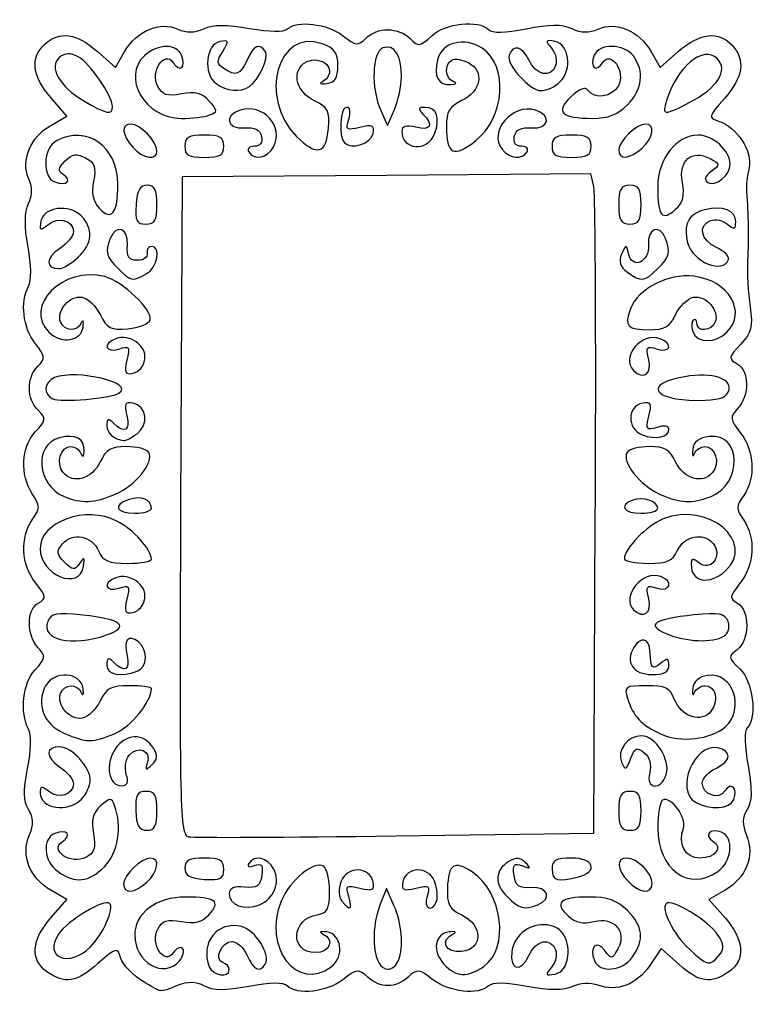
# Model space of a CAD drawing. Extents: x 3 to 159, y 5 to 166.
# Drawn here: x 4 to 50.8, y 103.8 to 165.7 of the extents above; entities that cross this region are included whole.
import ezdxf

# ---------------------------------------------------------------- set-up
doc = ezdxf.new("R2010")
doc.units = 0
doc.layers.get('0').update_dxf_attribs({"linetype": 'CONTINUOUS'})

msp = doc.modelspace()

# ---------------------------------------------------------------- linework, layer by layer
at = {"color": 7}
for points in [[(8.906669, 163.731801), (10.076789, 162.70442), (10.668255, 163.73499)], [(44.012276, 163.734992), (44.603739, 162.704422), (45.773861, 163.731802)], [(5.963066, 159.029801), (6.993637, 159.621267), (5.966257, 160.791388)], [(26.88962, 159.965251), (27.320907, 159.018679), (27.755654, 160.036847)], [(40.394575, 155.150325), (40.201046, 155.948413), (27.244273, 155.85588), (14.287501, 155.763347), (14.196518, 134.887666)], [(27.838527, 113.95918), (40.393056, 114.135569), (40.490582, 134.243903)], [(5.966267, 108.754751), (6.99365, 109.924874), (5.963079, 110.516337)], [(27.720409, 109.549464), (27.250416, 110.607798), (26.854375, 109.614692)], [(48.717435, 110.516337), (47.686865, 109.924874), (48.714247, 108.754751)], [(45.799375, 105.797652), (44.668212, 106.808344), (43.937761, 105.724426)]]:
    msp.add_lwpolyline(points, dxfattribs=at)
for points in [[(28.200908, 162.113347)], [(38.270341, 161.804921)], [(18.556217, 161.501388)], [(46.492528, 160.49651)], [(9.877777, 160.219624)], [(42.525757, 160.333423)], [(16.037767, 159.68749)], [(23.567504, 158.848785)], [(26.395075, 158.51126)], [(30.303901, 158.497375)], [(32.911608, 158.061919)], [(12.700001, 157.411264)], [(16.933334, 157.703625)], [(20.094655, 157.678068)], [(36.159723, 157.350847)], [(40.216667, 157.703625)], [(43.452084, 157.581912)], [(46.009843, 155.433929)], [(10.225154, 155.2748)], [(12.700001, 153.999458)], [(43.391667, 153.999458)], [(7.694592, 150.661812)], [(48.935005, 150.521135)], [(44.45, 149.942514)], [(12.017637, 149.602148)], [(8.01587, 146.238347)], [(48.834508, 145.910767)], [(11.927658, 144.18961)], [(43.879516, 144.1607)], [(10.28662, 142.039663)], [(48.968313, 142.256992)], [(11.436213, 139.470691)], [(45.155556, 139.773472)], [(10.038057, 135.625546)], [(47.782758, 135.47154)], [(12.347221, 134.752247)], [(44.45, 134.735324)], [(8.041056, 131.068903)], [(48.743751, 130.770802)], [(11.927658, 129.020163)], [(43.879516, 128.99127)], [(9.499085, 126.703008)], [(48.646546, 126.628977)], [(45.155556, 124.762096)], [(11.436425, 124.403869)], [(48.727087, 120.877941)], [(10.042068, 120.457785)], [(10.75435, 117.856664)], [(44.984649, 117.857008)], [(7.912302, 116.277435)], [(49.267152, 116.26746)], [(12.700001, 115.54668)], [(43.391667, 115.54668)], [(9.364647, 112.002853)], [(16.933334, 111.831461)], [(48.25206, 111.686126)], [(12.054862, 111.015246)], [(39.422917, 111.35931)], [(44.097223, 110.93537)], [(19.207335, 109.590962)], [(24.855586, 110.126661)], [(30.431179, 109.81404)], [(36.836424, 109.587202)], [(8.480754, 106.91771)], [(14.118186, 106.030207)], [(28.008091, 106.050532)], [(38.742853, 106.310613)], [(42.842498, 106.276566)], [(48.329091, 106.372697)], [(17.286111, 105.463115)], [(23.752591, 105.651504)], [(33.421301, 105.679055)], [(11.761317, 104.763948)]]:
    msp.add_lwpolyline(points, close=True, dxfattribs=at)
for points in [[(10.668255, 163.73499), (11.408384, 165.024591), (12.895636, 165.649582), (14.012905, 165.14052)], [(15.664257, 165.160501), (16.264515, 165.433997), (17.113827, 165.440929), (18.574674, 165.184258)], [(20.972627, 165.143278), (21.567088, 165.713476), (23.514622, 165.485447), (24.470241, 164.733756)], [(30.115745, 164.715269), (30.963698, 165.511878), (33.092922, 165.744583), (33.727504, 165.11)], [(36.103184, 165.161126), (37.603253, 165.462383), (38.34833, 165.464837), (38.994006, 165.170649)], [(40.667625, 165.140521), (41.784897, 165.649583), (43.272144, 165.024592), (44.012276, 163.734992)], [(5.584016, 164.175338), (6.530862, 165.032222), (7.585988, 164.891374), (8.906669, 163.731801)], [(14.012905, 165.14052), (14.575664, 164.884109), (15.070792, 164.8901), (15.664257, 165.160501)], [(18.574674, 165.184258), (19.81698, 164.965983), (20.770792, 164.949683), (20.972627, 165.143278)], [(23.176524, 164.207972), (20.336743, 165.206669), (19.106756, 160.767596), (21.547082, 158.327268)], [(24.470241, 164.733756), (25.315212, 164.069101), (25.449853, 164.053096), (25.954125, 164.557367)], [(25.954125, 164.557367), (26.672183, 165.275425), (28.017258, 165.266514), (28.744894, 164.538881)], [(28.744894, 164.538881), (29.273815, 164.00996), (29.379444, 164.023551), (30.115745, 164.715269)], [(33.727504, 165.11), (33.965303, 164.872202), (34.748446, 164.889056), (36.103184, 165.161126)], [(38.994006, 165.170649), (39.606752, 164.891462), (40.101456, 164.882556), (40.667625, 165.140521)], [(45.773861, 163.731802), (47.114709, 164.909081), (48.315557, 165.044726), (49.157811, 164.114043)], [(5.966257, 160.791388), (4.788977, 162.132235), (4.653333, 163.333082), (5.584016, 164.175338)], [(14.25806, 163.473966), (13.971657, 164.220321), (12.760955, 164.218141), (11.934029, 163.469783)], [(16.69051, 164.34525), (15.791085, 164.17459), (15.61464, 162.294261), (16.441328, 161.689772)], [(16.8669, 163.720141), (17.276647, 164.381054), (17.256451, 164.452633), (16.69051, 164.34525)], [(19.574661, 163.708138), (19.220739, 164.280796), (18.832622, 164.102234), (18.408635, 163.171681)], [(24.165277, 162.815239), (24.165277, 163.64212), (23.958894, 163.932827), (23.176524, 164.207972)], [(28.200908, 162.113347), (28.214428, 163.475467), (27.738107, 164.214086), (27.023105, 163.939714)], [(33.309414, 163.928079), (32.173521, 164.672345), (30.767655, 164.302832), (30.487437, 163.186358)], [(36.26776, 163.180816), (35.871433, 164.050663), (35.26564, 164.193603), (35.025732, 163.47388)], [(37.934839, 164.355881), (37.334314, 164.469963), (37.3039, 164.411406), (37.709726, 163.922418)], [(38.270341, 161.804921), (39.043718, 162.578298), (38.832356, 164.185381), (37.934839, 164.355881)], [(42.900581, 163.436264), (42.306706, 164.218602), (40.717515, 164.24278), (40.422494, 163.473966)], [(48.226226, 163.250813), (47.341801, 164.135237), (45.692714, 162.784836), (45.006239, 160.614042)], [(49.157811, 164.114043), (50.022813, 163.158228), (49.871389, 162.109271), (48.671067, 160.742176)], [(7.70703, 163.377012), (7.208105, 163.644029), (6.872314, 163.635162), (6.523607, 163.34576)], [(11.934029, 163.469783), (10.417578, 162.097414), (11.934558, 159.467514), (14.242611, 159.467514)], [(12.744043, 161.501885), (12.249127, 162.426646), (13.181717, 163.845361), (13.73245, 163.005508)], [(13.73245, 163.005508), (14.16203, 162.350405), (14.554859, 162.700519), (14.25806, 163.473966)], [(16.933334, 162.637152), (16.487524, 162.920737), (16.47706, 163.091339), (16.8669, 163.720141)], [(18.556217, 161.501388), (19.157186, 161.902667), (19.812688, 163.323), (19.574661, 163.708138)], [(27.023105, 163.939714), (26.331934, 163.674487), (26.254197, 161.359853), (26.88962, 159.965251)], [(32.911608, 158.061919), (34.765205, 159.519957), (34.989484, 162.827255), (33.309414, 163.928079)], [(35.025732, 163.47388), (34.832634, 162.894583), (36.328093, 161.231403), (37.042071, 161.231403)], [(37.709726, 163.922418), (37.96779, 163.611468), (38.086781, 163.116908), (37.974151, 162.823396)], [(40.422494, 163.473966), (40.125695, 162.700519), (40.518525, 162.350405), (40.94811, 163.005508)], [(40.94811, 163.005508), (41.482166, 163.819934), (42.433423, 162.430372), (41.954474, 161.535448)], [(6.523607, 163.34576), (5.801993, 162.746872), (6.50289, 161.486543), (8.05954, 160.583948)], [(9.877777, 160.219624), (9.877777, 160.895965), (8.442717, 162.983285), (7.70703, 163.377012)], [(18.408635, 163.171681), (17.970956, 162.21108), (17.736612, 162.126174), (16.933334, 162.637152)], [(22.685561, 160.588708), (21.578004, 161.117924), (21.224092, 162.311001), (21.986873, 162.944054)], [(21.986873, 162.944054), (22.576865, 163.433704), (23.636111, 163.121388), (23.636111, 162.45778)], [(30.487437, 163.186358), (30.226164, 162.145361), (30.531491, 161.574758), (31.329847, 161.612032)], [(31.485417, 161.817819), (30.96079, 162.02951), (30.90164, 162.865394), (31.389931, 163.167175)], [(31.389931, 163.167175), (31.57995, 163.284612), (32.065833, 163.203865), (32.469672, 162.987736)], [(32.469672, 162.987736), (33.475732, 162.449311), (33.234151, 161.180799), (32.014583, 160.598097)], [(37.974151, 162.823396), (37.656789, 161.996358), (36.717825, 162.193033), (36.26776, 163.180816)], [(42.525757, 160.333423), (43.47867, 161.286333), (43.62336, 162.484123), (42.900581, 163.436264)], [(46.492528, 160.49651), (48.22589, 161.392043), (48.944054, 162.532984), (48.226226, 163.250813)], [(23.636111, 162.45778), (23.636111, 162.203666), (23.437673, 161.90595), (23.195138, 161.796188)], [(23.459721, 161.683427), (23.986951, 161.748292), (24.165277, 162.034352), (24.165277, 162.815239)], [(16.441328, 161.689772), (17.13724, 161.180909), (17.96573, 161.107112), (18.556217, 161.501388)], [(23.195138, 161.796188), (22.952605, 161.686427), (23.071667, 161.635685), (23.459721, 161.683427)], [(27.755654, 160.036847), (27.994763, 160.596838), (28.195127, 161.531264), (28.200908, 162.113347)], [(31.329847, 161.612032), (31.697149, 161.629179), (31.756932, 161.70826), (31.485417, 161.817819)], [(37.042071, 161.231403), (37.402188, 161.231403), (37.95491, 161.489486), (38.270341, 161.804921)], [(14.258767, 161.026348), (13.347917, 160.855472), (13.037908, 160.952797), (12.744043, 161.501885)], [(16.007512, 160.574332), (15.552484, 161.077132), (15.122253, 161.188339), (14.258767, 161.026348)], [(40.023881, 161.257934), (39.87396, 161.500507), (39.483583, 161.349889), (38.940952, 160.840115)], [(41.954474, 161.535448), (41.571384, 160.819636), (40.398925, 160.6511), (40.023881, 161.257934)], [(8.05954, 160.583948), (9.536505, 159.727551), (9.877777, 159.659169), (9.877777, 160.219624)], [(16.037767, 159.68749), (16.562033, 159.88867), (16.559449, 159.964449), (16.007512, 160.574332)], [(20.094655, 157.678069), (20.783463, 158.965117), (19.424373, 160.451404), (17.97834, 159.992451)], [(23.567504, 158.848785), (23.660286, 159.93944), (23.53753, 160.181618), (22.685561, 160.588708)], [(32.014583, 160.598097), (31.247755, 160.231711), (31.044444, 159.892167), (31.044444, 158.977894)], [(36.702214, 159.992451), (35.236065, 160.457789), (33.667332, 158.61756), (34.586272, 157.510307)], [(38.940952, 160.840115), (37.919028, 159.880069), (38.321837, 159.480981), (40.320894, 159.472916)], [(45.006239, 160.614042), (44.700664, 159.647729), (44.829878, 159.637511), (46.492528, 160.49651)], [(48.671067, 160.742176), (47.65525, 159.585226), (47.636729, 159.511335), (48.309085, 159.297938)], [(17.97834, 159.992451), (16.914548, 159.654817), (17.117473, 158.793805), (18.242426, 158.871932)], [(24.718217, 160.17307), (24.300834, 160.17307), (24.196572, 158.319091), (24.591733, 157.923929)], [(24.855586, 159.419477), (24.997876, 159.867792), (24.942229, 160.17307), (24.718217, 160.17307)], [(29.562777, 159.749736), (30.256062, 159.05645), (30.046038, 158.67043), (29.104167, 158.906824)], [(29.701424, 160.173069), (29.26433, 160.173069), (29.233519, 160.078995), (29.562777, 159.749736)], [(30.303901, 158.497375), (30.674561, 159.494516), (30.430594, 160.173069), (29.701424, 160.173069)], [(36.438131, 158.871932), (37.563084, 158.793805), (37.766009, 159.654817), (36.702214, 159.992451)], [(40.320894, 159.472916), (41.276945, 159.469061), (41.907479, 159.715142), (42.525757, 160.333423)], [(14.242611, 159.467514), (14.914658, 159.467514), (15.722479, 159.566503), (16.037767, 159.68749)], [(25.56591, 158.904195), (24.715505, 158.690756), (24.641369, 158.744536), (24.855586, 159.419477)], [(48.309085, 159.297938), (49.472154, 158.928793), (50.473573, 157.387817), (50.234633, 156.33492)], [(4.557538, 155.685152), (4.048475, 156.802421), (4.673466, 158.289672), (5.963066, 159.029801)], [(10.225154, 155.2748), (10.235341, 157.677676), (8.261806, 159.079571), (6.326807, 158.043991)], [(11.057824, 159.114736), (10.410032, 159.114736), (10.461432, 158.423047), (11.167177, 157.643209)], [(12.700001, 157.411264), (12.700001, 157.996972), (11.622456, 159.114736), (11.057824, 159.114736)], [(18.242426, 158.871932), (18.903432, 158.917838), (19.23823, 158.747708), (19.326625, 158.320986)], [(21.547082, 158.327268), (22.826716, 157.047635), (23.427476, 157.202705), (23.567504, 158.848785)], [(24.591733, 157.923929), (25.046324, 157.469336), (26.272583, 157.868716), (26.395075, 158.51126)], [(26.395075, 158.51126), (26.494923, 159.035004), (26.353715, 159.101921), (25.56591, 158.904195)], [(29.104167, 158.906824), (28.489069, 159.061204), (28.222223, 158.983827), (28.222223, 158.651087)], [(28.222223, 158.651087), (28.222223, 157.456515), (29.871715, 157.334716), (30.303901, 158.497375)], [(31.044444, 158.977894), (31.044444, 157.169296), (31.495511, 156.948016), (32.911608, 158.061919)], [(35.353929, 158.320986), (35.442324, 158.747708), (35.777125, 158.917839), (36.438131, 158.871932)], [(43.684029, 159.114736), (43.09832, 159.114736), (41.980556, 158.037193), (41.980556, 157.47256)], [(43.452084, 157.581912), (44.178281, 158.239113), (44.310779, 159.114736), (43.684029, 159.114736)], [(6.326807, 158.043991), (5.466681, 157.583666), (5.394688, 155.758286), (6.224104, 155.440009)], [(15.698611, 158.409181), (14.699073, 158.409181), (14.463888, 158.274789), (14.463888, 157.703625)], [(16.933334, 157.703625), (16.933334, 158.274789), (16.698148, 158.409181), (15.698611, 158.409181)], [(19.326625, 158.320986), (19.407011, 157.932929), (19.240625, 157.703624), (18.878659, 157.703624)], [(35.801895, 157.703625), (35.439932, 157.703625), (35.273544, 157.93293), (35.353929, 158.320986)], [(38.981944, 158.409181), (37.982409, 158.409181), (37.747223, 158.274789), (37.747223, 157.703625)], [(40.216667, 157.703625), (40.216667, 158.274789), (39.981481, 158.409181), (38.981944, 158.409181)], [(47.025123, 158.409181), (45.619847, 158.409181), (44.45, 156.920682), (44.45, 155.132623)], [(49.03611, 156.572515), (49.03611, 157.423178), (47.956523, 158.409181), (47.025123, 158.409181)], [(6.877598, 156.769717), (7.3322, 157.224317), (7.612447, 157.266433), (8.17598, 156.96484)], [(11.167177, 157.643209), (11.824375, 156.91701), (12.700001, 156.784512), (12.700001, 157.411264)], [(14.463888, 157.703625), (14.463888, 157.132461), (14.699073, 156.99807), (15.698611, 156.99807)], [(15.698611, 156.99807), (16.698148, 156.99807), (16.933334, 157.132461), (16.933334, 157.703625)], [(18.878659, 157.703624), (18.56194, 157.703624), (18.400917, 157.544874), (18.520834, 157.350846)], [(18.520834, 157.350846), (18.876265, 156.775746), (19.703834, 156.94781), (20.094655, 157.678068)], [(34.586272, 157.510307), (35.077919, 156.917909), (35.84416, 156.840255), (36.159723, 157.350847)], [(36.159723, 157.350847), (36.279638, 157.544875), (36.118617, 157.703625), (35.801895, 157.703625)], [(37.747223, 157.703625), (37.747223, 157.132461), (37.982409, 156.99807), (38.981944, 156.99807)], [(38.981944, 156.99807), (39.981481, 156.99807), (40.216667, 157.132461), (40.216667, 157.703625)], [(41.980556, 157.47256), (41.980556, 156.824768), (42.672246, 156.876169), (43.452084, 157.581912)], [(46.009843, 155.433929), (45.752107, 156.807785), (46.61535, 157.538419), (47.767663, 156.921719)], [(6.754689, 155.907653), (6.392548, 156.131468), (6.418025, 156.310141), (6.877598, 156.769717)], [(8.17598, 156.96484), (8.747853, 156.658782), (8.850379, 156.35899), (8.677974, 155.496966)], [(47.767663, 156.921719), (48.417155, 156.574121), (48.421631, 156.526035), (47.843855, 156.103554)], [(47.843855, 156.103554), (47.434582, 155.804284), (47.359758, 155.574499), (47.619341, 155.414066)], [(47.619341, 155.414066), (48.11681, 155.106614), (49.03611, 155.8583), (49.03611, 156.572515)], [(50.234633, 156.33492), (50.119261, 155.826528), (50.047319, 155.132759), (50.074769, 154.79321)], [(4.550977, 154.06323), (4.809766, 154.63121), (4.811774, 155.127185), (4.557538, 155.685152)], [(6.224104, 155.440009), (6.952327, 155.160563), (7.369123, 155.527913), (6.754689, 155.907653)], [(8.677974, 155.496966), (8.526392, 154.739057), (8.639744, 154.216542), (9.055381, 153.757269)], [(45.572796, 153.705019), (46.058611, 154.144674), (46.16945, 154.583147), (46.009843, 155.433929)], [(9.055381, 153.757269), (9.806102, 152.927733), (10.217473, 153.461399), (10.225154, 155.2748)], [(12.082638, 155.233473), (11.629269, 155.232944), (11.441907, 154.904971), (11.377296, 153.998751)], [(12.700001, 153.999458), (12.700001, 154.940469), (12.553144, 155.234012), (12.082638, 155.233473)], [(40.490582, 134.243903), (40.544218, 145.303486), (40.501033, 154.711376), (40.394575, 155.150325)], [(42.68611, 155.234181), (42.114946, 155.234181), (41.980556, 154.998995), (41.980556, 153.999458)], [(43.391667, 153.999458), (43.391667, 154.998995), (43.257277, 155.234181), (42.68611, 155.234181)], [(44.45, 155.132623), (44.45, 153.263839), (44.71416, 152.927965), (45.572796, 153.705019)], [(50.074769, 154.79321), (50.185373, 153.424904), (50.211876, 151.80917), (50.145659, 150.471682)], [(4.525735, 151.332911), (4.288214, 152.639723), (4.296204, 153.50407), (4.550977, 154.06323)], [(7.893148, 153.287857), (7.119771, 154.061235), (5.512687, 153.849871), (5.342189, 152.952355)], [(11.377296, 153.998751), (11.303998, 152.970708), (11.407043, 152.764736), (11.994656, 152.764736)], [(11.994656, 152.764736), (12.565579, 152.764736), (12.700001, 153.000045), (12.700001, 153.999458)], [(41.980556, 153.999458), (41.980556, 152.999922), (42.114946, 152.764736), (42.68611, 152.764736)], [(42.68611, 152.764736), (43.257277, 152.764736), (43.391667, 152.999922), (43.391667, 153.999458)], [(47.432714, 153.674214), (46.396214, 153.414069), (46.051753, 152.753209), (46.344565, 151.586556)], [(49.38889, 152.909001), (49.38889, 153.648971), (48.585025, 153.963425), (47.432714, 153.674214)], [(5.342189, 152.952355), (5.228106, 152.351826), (5.286664, 152.321415), (5.775651, 152.727239)], [(5.775651, 152.727239), (6.434236, 153.273815), (7.408334, 153.011286), (7.408334, 152.287214)], [(7.694592, 150.661812), (8.610553, 151.515161), (8.684737, 152.49627), (7.893148, 153.287857)], [(48.163303, 151.285273), (47.175518, 151.735338), (46.978845, 152.6743), (47.80588, 152.991664)], [(47.80588, 152.991664), (48.099395, 153.104295), (48.575645, 153.000501), (48.864213, 152.761008)], [(10.826137, 151.44182), (10.898839, 152.503788), (10.104123, 152.805091), (9.739133, 151.853939)], [(44.941424, 151.853939), (44.579193, 152.797893), (43.781501, 152.505606), (43.85442, 151.455644)], [(48.864213, 152.761008), (49.292626, 152.405459), (49.38889, 152.432612), (49.38889, 152.909001)], [(7.408334, 152.287214), (7.408334, 152.012398), (7.0064, 151.524192), (6.515148, 151.202311)], [(9.739133, 151.853939), (9.403226, 150.978583), (9.475465, 150.697603), (10.230554, 149.942514)], [(44.45, 149.942514), (45.205089, 150.697603), (45.277328, 150.978583), (44.941424, 151.853939)], [(4.553305, 148.822887), (4.746948, 149.184717), (4.736063, 150.175697), (4.525735, 151.332911)], [(6.515148, 151.202311), (5.635504, 150.625946), (5.616811, 149.942514), (6.480689, 149.942514)], [(11.465277, 150.471681), (10.914666, 150.471681), (10.774307, 150.684727), (10.826137, 151.44182)], [(12.017637, 149.602148), (12.719085, 149.977552), (12.97803, 151.353625), (12.347221, 151.353625)], [(12.347221, 151.353625), (12.153194, 151.353625), (12.034132, 151.155188), (12.082638, 150.912653)], [(42.594064, 150.892514), (42.450859, 151.49495), (42.426668, 151.493252), (42.154221, 150.861639)], [(43.85442, 151.455644), (43.932023, 150.338219), (42.841632, 149.85103), (42.594064, 150.892514)], [(46.344565, 151.586556), (46.650944, 150.365828), (48.614095, 149.558406), (48.935005, 150.521135)], [(48.935005, 150.521135), (49.000661, 150.71811), (48.653396, 151.061972), (48.163303, 151.285273)], [(6.480689, 149.942514), (6.723693, 149.942514), (7.269949, 150.266198), (7.694592, 150.661812)], [(12.082638, 150.912653), (12.131146, 150.670118), (11.853334, 150.471681), (11.465277, 150.471681)], [(42.154221, 150.861639), (41.948156, 150.383919), (42.052449, 150.05687), (42.51983, 149.715111)], [(50.145659, 150.471682), (50.107236, 149.695571), (50.177057, 148.375256), (50.300808, 147.537648)], [(9.393815, 149.433525), (6.722523, 150.103977), (4.192162, 147.564638), (5.864805, 145.891994)], [(10.230554, 149.942514), (11.046503, 149.126567), (11.107349, 149.114978), (12.017637, 149.602148)], [(42.51983, 149.715111), (43.386399, 149.081458), (43.615994, 149.108507), (44.45, 149.942514)], [(12.260591, 146.677623), (12.460381, 147.285837), (10.520427, 149.150763), (9.393815, 149.433525)], [(46.73945, 149.454099), (45.106265, 149.654483), (43.203879, 148.675209), (42.715339, 147.382646)], [(48.834524, 145.910768), (50.126794, 147.20304), (48.956656, 149.182059), (46.73945, 149.454099)], [(4.964311, 145.227817), (4.19662, 146.203776), (4.012679, 147.812719), (4.553305, 148.822887)], [(6.588361, 146.556836), (6.3088, 147.28536), (7.173958, 148.275496), (7.958133, 148.124478)], [(7.958133, 148.124478), (8.331886, 148.0525), (8.850218, 147.550172), (9.10998, 147.008195)], [(45.579964, 147.027783), (45.834565, 147.558987), (46.348671, 148.0525), (46.722424, 148.124478)], [(46.722424, 148.124478), (47.506596, 148.275496), (48.371752, 147.28536), (48.092193, 146.556836)], [(42.715339, 147.382646), (42.307105, 146.302549), (42.526995, 146.061958), (43.922402, 146.061958)], [(50.300808, 147.537648), (50.491932, 146.244099), (50.400686, 145.881524), (49.694986, 145.130341)], [(8.01587, 146.238347), (8.062937, 146.626403), (8.011637, 146.745465), (7.90188, 146.502931)], [(9.10998, 147.008195), (9.51601, 146.161043), (9.760046, 146.037905), (10.849285, 146.130565)], [(43.922402, 146.061958), (44.876463, 146.061958), (45.210283, 146.256469), (45.579964, 147.027783)], [(46.919444, 146.473533), (46.919444, 146.699898), (46.820458, 146.78612), (46.699474, 146.665136)], [(5.864805, 145.891994), (6.625172, 145.131626), (7.906661, 145.337964), (8.01587, 146.238347)], [(7.90188, 146.502931), (7.63342, 145.909726), (6.823933, 145.942946), (6.588361, 146.556836)], [(10.849285, 146.130565), (11.546139, 146.189845), (12.181227, 146.436022), (12.260591, 146.677623)], [(46.699474, 146.665136), (46.578491, 146.544153), (46.573506, 146.200194), (46.688388, 145.900784)], [(48.092193, 146.556836), (47.863154, 145.959967), (46.919444, 145.892933), (46.919444, 146.473533)], [(11.927658, 144.18961), (12.052261, 145.060762), (10.96004, 145.831593), (10.079723, 145.493783)], [(44.600834, 145.493783), (43.418424, 145.947516), (42.069798, 144.32642), (42.921298, 143.47492)], [(46.688388, 145.900784), (46.958644, 145.196508), (48.125679, 145.201937), (48.834508, 145.910767)], [(5.140699, 143.743932), (5.644971, 144.248203), (5.628966, 144.382844), (4.964311, 145.227817)], [(10.079723, 145.493783), (9.234716, 145.169524), (9.417979, 144.569335), (10.278592, 144.842483)], [(10.278592, 144.842483), (10.953534, 145.056701), (11.007313, 144.982565), (10.793876, 144.132159)], [(43.879516, 144.1607), (43.67381, 144.9803), (43.73131, 145.055338), (44.401962, 144.842482)], [(44.401962, 144.842482), (45.262578, 144.569334), (45.445839, 145.169523), (44.600834, 145.493783)], [(49.694986, 145.130341), (48.927218, 144.313088), (48.910846, 144.219825), (49.47929, 143.901706)], [(5.159193, 140.953165), (4.43156, 141.680798), (4.422651, 143.025874), (5.140699, 143.743932)], [(10.793876, 144.132159), (10.596148, 143.344356), (10.663066, 143.203148), (11.186809, 143.302994)], [(11.186809, 143.302994), (11.533995, 143.369179), (11.867375, 143.768157), (11.927658, 144.18961)], [(42.921298, 143.47492), (43.533441, 142.862776), (44.102973, 143.270381), (43.879516, 144.1607)], [(49.47929, 143.901706), (50.251773, 143.469406), (50.27766, 141.910252), (49.526142, 141.079839)], [(6.202464, 143.025605), (5.536248, 142.769952), (5.465956, 141.967548), (6.085417, 141.689458)], [(10.28662, 142.039663), (11.339008, 142.690075), (7.649277, 143.580798), (6.202464, 143.025605)], [(48.968313, 142.256992), (49.121264, 143.063599), (47.641185, 143.421567), (45.814141, 143.019852)], [(45.814141, 143.019852), (43.339097, 142.475656), (44.495508, 141.462874), (47.445568, 141.591054)], [(6.085417, 141.689458), (6.626927, 141.446361), (9.747536, 141.706497), (10.28662, 142.039663)], [(47.445568, 141.591054), (48.464758, 141.63534), (48.885306, 141.819254), (48.968313, 142.256992)], [(11.182758, 141.412143), (10.669056, 141.511073), (10.596915, 141.368174), (10.784081, 140.622443)], [(11.436213, 139.470691), (12.206709, 140.034092), (12.048575, 141.2454), (11.182758, 141.412143)], [(43.493746, 141.41259), (42.502563, 141.223632), (42.474518, 139.767778), (43.45504, 139.403349)], [(43.886681, 140.583423), (44.084407, 141.371227), (44.017491, 141.512436), (43.493746, 141.41259)], [(4.982806, 139.582311), (5.674525, 140.318612), (5.688116, 140.424244), (5.159193, 140.953165)], [(10.784081, 140.622443), (11.026768, 139.655505), (10.64857, 139.435054), (9.948334, 140.13529)], [(44.401962, 139.873101), (43.727021, 139.658881), (43.673244, 139.733017), (43.886681, 140.583423)], [(49.526142, 141.079839), (49.001146, 140.499724), (49.014584, 140.379762), (49.702532, 139.505179)], [(9.948334, 140.13529), (9.619073, 140.464551), (9.525001, 140.431885), (9.525001, 139.988301)], [(9.525001, 139.988301), (9.525001, 139.49235), (9.936467, 139.128564), (10.604101, 139.034253)], [(45.155556, 139.773472), (45.155556, 139.959818), (44.816437, 140.004649), (44.401962, 139.873101)], [(4.793134, 135.657773), (4.001413, 136.866093), (4.08658, 138.628324), (4.982806, 139.582311)], [(8.086038, 138.36822), (8.123312, 139.166579), (7.552709, 139.471903), (6.511711, 139.210629)], [(10.604101, 139.034253), (10.712538, 139.018933), (11.086987, 139.215334), (11.436213, 139.470691)], [(43.45504, 139.403349), (44.353594, 139.069387), (45.155556, 139.243935), (45.155556, 139.773472)], [(47.782758, 135.47154), (49.844579, 136.255443), (49.784953, 139.533373), (47.713231, 139.294129)], [(49.702532, 139.505179), (50.581534, 138.387709), (50.667319, 136.655421), (49.898041, 135.55712)], [(6.511711, 139.210629), (4.869731, 138.79852), (5.08208, 136.178906), (6.814035, 135.481086)], [(47.713231, 139.294129), (47.058493, 139.218519), (46.721816, 138.95637), (46.664097, 138.477236)], [(6.754017, 137.004385), (6.264365, 137.59438), (6.576682, 138.653623), (7.240289, 138.653623)], [(7.240289, 138.653623), (7.494403, 138.653623), (7.782386, 138.455186), (7.88025, 138.212653)], [(7.88025, 138.212653), (7.989809, 137.941137), (8.06889, 138.00092), (8.086038, 138.36822)], [(10.758152, 138.653623), (9.802451, 138.653623), (9.470787, 138.45958), (9.099974, 137.683486)], [(10.038057, 135.625546), (11.325419, 136.163442), (12.551244, 137.685328), (12.180422, 138.285334)], [(12.180422, 138.285334), (12.055232, 138.487893), (11.41521, 138.653623), (10.758152, 138.653623)], [(42.500135, 138.285334), (42.141254, 137.704653), (43.334996, 136.175541), (44.564821, 135.640596)], [(43.922402, 138.653623), (43.265344, 138.653623), (42.625325, 138.487893), (42.500135, 138.285334)], [(45.580583, 137.683486), (45.20977, 138.45958), (44.878106, 138.653623), (43.922402, 138.653623)], [(46.664097, 138.477236), (46.617353, 138.08918), (46.668886, 137.970117), (46.778675, 138.212653)], [(46.778675, 138.212653), (46.888434, 138.455186), (47.186152, 138.653623), (47.440265, 138.653623)], [(47.440265, 138.653623), (48.103875, 138.653623), (48.416189, 137.59438), (47.92654, 137.004385)], [(9.099974, 137.683486), (8.578877, 136.592858), (7.382884, 136.246645), (6.754017, 137.004385)], [(47.92654, 137.004385), (47.297671, 136.246645), (46.101677, 136.592858), (45.580583, 137.683486)], [(4.793134, 134.00419), (5.304346, 134.734049), (5.304346, 134.877567), (4.793134, 135.657773)], [(6.814035, 135.481086), (7.935392, 135.029281), (8.692145, 135.063188), (10.038057, 135.625546)], [(44.564821, 135.640596), (45.917654, 135.052144), (46.587148, 135.01697), (47.782758, 135.47154)], [(10.932954, 135.301233), (9.871467, 134.964329), (10.091278, 134.42029), (11.288888, 134.42029)], [(12.347221, 134.752247), (12.347221, 135.286694), (11.690427, 135.541647), (10.932954, 135.301233)], [(42.8625, 135.25341), (41.965943, 134.909377), (42.276588, 134.42029), (43.391667, 134.42029)], [(44.45, 134.735313), (44.45, 135.181287), (43.490547, 135.494414), (42.8625, 135.25341)], [(48.743751, 130.770802), (50.750915, 132.587262), (47.583259, 135.219226), (44.784941, 134.060126)], [(49.898041, 135.55712), (49.401, 134.847494), (49.401, 134.698647), (49.898041, 133.989016)], [(10.154534, 133.930438), (8.207468, 134.937302), (5.291667, 133.892846), (5.291667, 132.188529)], [(11.288888, 134.42029), (11.870971, 134.42029), (12.347221, 134.569671), (12.347221, 134.752247)], [(14.196518, 134.887666), (14.112558, 115.623081), (14.151013, 114.003143), (14.694768, 113.897391)], [(43.391667, 134.42029), (43.97375, 134.42029), (44.45, 134.562059), (44.45, 134.735324)], [(4.997181, 130.016594), (4.096592, 131.161507), (4.008457, 132.883905), (4.793134, 134.00419)], [(12.347221, 131.519573), (12.347221, 132.120479), (11.186343, 133.396868), (10.154534, 133.930438)], [(44.784941, 134.060126), (43.7569, 133.634297), (42.333333, 132.177036), (42.333333, 131.550492)], [(49.898041, 133.989016), (50.672931, 132.882706), (50.579618, 131.155993), (49.683366, 130.016594)], [(6.702211, 132.479333), (7.337725, 133.245079), (8.565807, 133.008865), (8.991291, 132.03904)], [(45.689263, 132.03904), (46.110713, 132.999668), (47.340909, 133.247392), (47.963648, 132.497039)], [(47.963648, 132.497039), (48.592285, 131.739579), (47.786999, 130.671673), (47.049026, 131.284136)], [(5.291667, 132.188529), (5.291667, 130.492315), (7.790773, 129.474608), (8.041056, 131.068903)], [(6.834035, 131.31578), (6.329556, 131.820124), (6.308604, 132.005062), (6.702211, 132.479333)], [(8.991291, 132.03904), (9.274072, 131.394488), (9.622198, 131.24529), (10.843374, 131.24529)], [(43.83718, 131.24529), (45.058359, 131.24529), (45.406482, 131.394488), (45.689263, 132.03904)], [(7.792832, 131.24529), (7.477329, 130.780216), (7.361198, 130.788754), (6.834035, 131.31578)], [(8.041056, 131.068903), (8.131919, 131.647708), (8.087326, 131.679394), (7.792832, 131.24529)], [(10.843374, 131.24529), (11.670491, 131.24529), (12.347221, 131.368718), (12.347221, 131.519573)], [(42.333333, 131.550492), (42.333333, 131.38263), (43.010063, 131.24529), (43.83718, 131.24529)], [(47.049026, 131.284136), (46.678636, 131.591534), (46.566667, 131.56525), (46.566667, 131.170894)], [(11.927658, 129.020163), (12.052261, 129.891316), (10.96004, 130.662148), (10.079723, 130.324339)], [(44.653954, 130.401597), (43.494338, 130.846584), (42.085077, 129.141712), (42.921298, 128.305491)], [(46.566667, 131.170894), (46.566667, 130.053083), (47.717067, 129.84167), (48.743751, 130.770802)], [(10.079723, 130.324339), (9.234716, 130.000076), (9.417979, 129.39989), (10.278592, 129.673038)], [(44.401962, 129.673051), (45.243642, 129.405914), (45.478581, 130.085161), (44.653954, 130.401597)], [(5.17357, 128.716767), (5.708595, 129.016183), (5.692852, 129.132187), (4.997181, 130.016594)], [(10.278592, 129.673038), (10.953534, 129.887255), (11.007313, 129.813119), (10.793876, 128.962714)], [(43.879516, 128.99127), (43.67381, 129.810867), (43.73131, 129.885908), (44.401962, 129.673051)], [(49.683366, 130.016594), (48.987694, 129.132187), (48.971951, 129.016183), (49.506976, 128.716767)], [(10.793876, 128.962714), (10.596148, 128.174911), (10.663066, 128.033703), (11.186809, 128.133546)], [(11.186809, 128.133546), (11.533995, 128.199735), (11.867375, 128.598713), (11.927658, 129.020163)], [(42.921298, 128.305491), (43.533441, 127.693349), (44.102972, 128.10095), (43.879516, 128.99127)], [(5.149784, 125.915497), (4.4142, 126.728307), (4.427538, 128.299268), (5.17357, 128.716767)], [(49.506976, 128.716767), (50.294614, 128.275982), (50.27509, 126.340986), (49.477062, 125.752651)], [(5.776995, 127.554093), (5.32664, 126.380489), (7.287636, 125.932094), (9.499085, 126.703008)], [(7.99532, 127.962779), (6.320314, 128.135653), (5.975806, 128.072184), (5.776995, 127.554093)], [(9.499085, 126.703008), (11.027411, 127.235783), (10.463713, 127.708017), (7.99532, 127.962779)], [(46.744559, 127.968902), (44.180982, 127.704316), (43.660137, 127.3522), (44.992057, 126.784119)], [(48.903562, 127.554093), (48.705897, 128.069197), (48.360089, 128.135639), (46.744559, 127.968902)], [(48.646546, 126.628977), (48.938373, 126.813762), (49.043058, 127.190569), (48.903562, 127.554093)], [(11.521015, 126.260146), (10.880945, 126.791355), (10.550846, 126.382285), (10.804391, 125.372085)], [(43.956795, 125.682208), (43.908745, 126.497995), (43.37744, 126.61796), (42.932998, 125.91338)], [(44.992057, 126.784119), (46.219203, 126.260728), (47.948996, 126.187293), (48.646546, 126.628977)], [(4.973395, 124.498283), (5.654911, 125.229803), (5.668865, 125.341917), (5.149784, 125.915497)], [(11.436425, 124.403869), (12.118047, 124.66543), (12.166312, 125.724597), (11.521015, 126.260146)], [(42.932998, 125.91338), (42.354376, 124.996072), (42.893835, 124.189736), (44.086153, 124.189736)], [(49.477062, 125.752651), (48.897299, 125.325225), (48.908041, 125.252194), (49.653449, 124.553488)], [(9.948334, 124.965846), (9.619073, 125.295104), (9.525001, 125.255906), (9.525001, 124.789457)], [(10.804391, 125.372085), (11.029263, 124.476116), (10.628326, 124.285854), (9.948334, 124.965846)], [(44.62639, 124.89529), (44.096821, 124.455785), (44.023997, 124.541373), (43.956795, 125.682208)], [(45.155556, 124.762096), (45.155556, 125.230866), (45.05978, 125.254972), (44.62639, 124.89529)], [(4.552392, 120.724959), (3.984409, 121.786245), (4.193615, 123.661284), (4.973395, 124.498283)], [(8.016457, 123.30779), (7.890889, 124.350214), (6.171642, 124.469258), (5.638173, 123.472464)], [(9.525001, 124.789457), (9.525001, 124.17611), (10.388799, 124.001855), (11.436425, 124.403869)], [(44.086153, 124.189736), (44.837416, 124.189736), (45.155556, 124.360006), (45.155556, 124.762096)], [(49.653449, 124.553488), (50.48155, 123.777274), (50.77057, 121.492978), (50.125741, 120.820709)], [(47.608839, 124.135044), (47.064869, 124.057942), (46.718905, 123.754809), (46.664687, 123.30779)], [(48.727087, 120.877941), (50.017045, 122.045341), (49.221133, 124.363578), (47.608839, 124.135044)], [(5.638173, 123.472464), (5.016598, 122.311038), (5.511443, 121.038855), (6.803264, 120.477179)], [(6.588361, 122.989303), (6.823933, 123.603192), (7.63342, 123.63641), (7.90188, 123.043207)], [(7.90188, 123.043207), (8.011642, 122.800674), (8.063201, 122.919736), (8.016457, 123.30779)], [(10.955362, 123.48418), (9.78638, 123.48418), (9.489374, 123.329523), (9.10059, 122.518355)], [(10.042068, 120.457778), (11.032731, 120.871705), (12.347221, 122.486904), (12.347221, 123.290272)], [(12.347221, 123.290272), (12.347221, 123.39692), (11.720883, 123.48418), (10.955362, 123.48418)], [(43.729402, 123.48418), (42.395405, 123.48418), (42.304264, 123.423908), (42.529125, 122.69043)], [(45.496858, 122.632422), (45.227306, 123.341392), (44.931012, 123.48418), (43.729402, 123.48418)], [(46.664687, 123.30779), (46.617617, 122.919736), (46.66892, 122.800674), (46.778675, 123.043207)], [(46.778675, 123.043207), (46.888434, 123.285742), (47.186152, 123.48418), (47.440265, 123.48418)], [(47.440265, 123.48418), (48.122385, 123.48418), (48.34709, 122.583313), (47.838474, 121.887737)], [(7.958133, 121.42166), (7.173958, 121.270644), (6.3088, 122.260778), (6.588361, 122.989303)], [(42.529125, 122.69043), (42.876404, 121.557635), (43.416717, 120.974861), (44.626252, 120.428507)], [(47.838474, 121.887737), (47.247204, 121.079125), (45.927899, 121.498693), (45.496858, 122.632422)], [(9.10059, 122.518355), (8.845992, 121.987149), (8.331886, 121.493637), (7.958133, 121.42166)], [(44.626252, 120.428507), (45.905952, 119.850456), (47.824009, 120.06067), (48.727087, 120.877941)], [(50.125741, 120.820709), (49.932127, 120.618856), (49.950354, 119.653976), (50.171572, 118.394602)], [(4.496481, 118.232357), (4.725213, 119.389173), (4.74702, 120.3613), (4.552392, 120.724959)], [(6.803264, 120.477179), (8.248203, 119.848929), (8.580123, 119.846939), (10.042068, 120.457785)], [(12.479653, 119.525137), (11.870114, 120.497597), (10.704526, 120.469319), (10.047206, 119.466122)], [(43.426729, 120.30918), (42.537891, 120.30918), (41.844947, 119.400135), (42.152811, 118.637976)], [(44.984649, 117.856929), (45.276294, 118.775901), (44.302169, 120.30918), (43.426729, 120.30918)], [(6.547208, 119.603623), (5.624119, 119.603623), (5.607199, 118.938736), (6.515148, 118.343826)], [(8.466667, 117.512155), (8.466667, 118.309747), (7.279204, 119.603623), (6.547208, 119.603623)], [(10.932758, 119.070419), (11.47076, 119.718672), (12.361974, 119.361746), (12.096637, 118.604289)], [(12.375566, 118.466804), (12.737886, 118.803513), (12.764207, 119.07116), (12.479653, 119.525137)], [(42.724972, 118.85014), (42.996768, 119.556377), (43.129954, 119.614437), (43.594263, 119.229098)], [(48.23482, 119.537128), (46.747332, 119.825691), (45.534567, 116.859362), (46.83125, 116.104114)], [(48.163303, 118.260873), (49.120383, 118.696949), (49.157435, 119.358151), (48.23482, 119.537128)], [(10.047206, 119.466122), (9.393111, 118.467849), (9.626042, 117.13418), (10.45449, 117.13418)], [(10.75435, 117.856664), (10.628231, 118.254031), (10.708514, 118.800219), (10.932758, 119.070419)], [(43.594263, 119.229098), (43.941373, 118.941022), (44.067063, 118.473154), (43.93679, 117.954105)], [(6.515148, 118.343826), (7.0064, 118.021944), (7.408334, 117.53374), (7.408334, 117.258925)], [(12.096637, 118.604289), (11.926806, 118.11948), (11.975823, 118.095318), (12.375566, 118.466804)], [(42.152811, 118.637976), (42.374471, 118.089233), (42.441738, 118.114178), (42.724972, 118.85014)], [(47.272223, 117.307069), (47.272223, 117.608363), (47.673207, 118.037573), (48.163303, 118.260873)], [(50.171572, 118.394602), (50.446816, 116.827641), (50.432221, 116.132875), (50.113327, 115.62225)], [(4.557123, 115.638392), (4.226349, 116.168046), (4.211754, 116.792335), (4.496481, 118.232357)], [(10.45449, 117.13418), (10.827251, 117.13418), (10.915881, 117.347727), (10.75435, 117.856664)], [(43.93679, 117.954105), (43.672696, 116.901875), (44.652679, 116.811068), (44.984649, 117.857008)], [(5.816341, 116.785131), (5.390611, 117.138455), (5.291667, 117.118178), (5.291667, 116.677607)], [(7.408334, 117.258925), (7.408334, 116.55439), (6.441184, 116.266555), (5.816341, 116.785131)], [(7.912302, 116.277435), (8.217202, 116.582333), (8.466667, 117.137958), (8.466667, 117.512155)], [(48.699756, 116.807983), (48.325979, 116.203198), (47.272223, 116.571609), (47.272223, 117.307069)], [(49.267152, 116.26746), (49.542922, 116.986106), (49.081507, 117.425668), (48.699756, 116.807983)], [(5.291667, 116.677607), (5.291667, 115.680239), (7.047056, 115.412187), (7.912302, 116.277435)], [(10.01058, 115.885833), (9.809399, 116.4101), (9.733622, 116.407517), (9.123739, 115.855565)], [(12.005186, 116.781403), (11.437459, 116.781403), (11.318865, 116.555565), (11.356793, 115.54668)], [(12.700001, 115.54668), (12.700001, 116.539854), (12.564073, 116.781403), (12.005186, 116.781403)], [(42.68611, 116.781403), (42.114946, 116.781403), (41.980556, 116.546215), (41.980556, 115.54668)], [(43.391667, 115.54668), (43.391667, 116.546215), (43.257277, 116.781403), (42.68611, 116.781403)], [(46.072287, 114.451789), (46.321782, 115.101968), (45.257749, 116.533425), (44.755628, 116.223095)], [(9.123739, 115.855565), (8.620938, 115.400537), (8.509731, 114.970309), (8.671722, 114.10682)], [(9.364647, 112.002869), (10.226535, 112.864754), (10.511809, 114.579651), (10.01058, 115.885833)], [(44.755628, 116.223095), (44.587533, 116.119206), (44.45, 115.321985), (44.45, 114.451492)], [(46.83125, 116.104114), (47.755696, 115.565674), (49.03066, 115.651169), (49.267152, 116.26746)], [(4.597104, 113.98572), (4.897031, 114.70981), (4.88736, 115.109599), (4.557123, 115.638392)], [(11.356793, 115.54668), (11.392371, 114.600262), (11.554609, 114.311957), (12.051605, 114.311957)], [(12.051605, 114.311957), (12.557443, 114.311957), (12.700001, 114.583427), (12.700001, 115.54668)], [(41.980556, 115.54668), (41.980556, 114.547145), (42.114946, 114.311957), (42.68611, 114.311957)], [(42.68611, 114.311957), (43.257277, 114.311957), (43.391667, 114.547145), (43.391667, 115.54668)], [(50.113327, 115.62225), (49.792652, 115.108762), (49.785283, 114.705506), (50.083413, 113.98572)], [(5.963079, 110.516337), (4.626282, 111.283554), (4.06662, 112.70502), (4.597104, 113.98572)], [(6.224104, 114.106116), (5.388301, 113.785388), (5.511348, 112.32851), (6.428494, 111.686112)], [(6.692562, 113.5805), (7.347665, 114.010085), (6.99755, 114.402915), (6.224104, 114.106116)], [(8.671722, 114.10682), (8.842598, 113.19597), (8.745273, 112.885958), (8.196184, 112.592099)], [(14.694768, 113.897391), (15.018846, 113.83436), (20.933538, 113.862149), (27.838527, 113.95918)], [(44.45, 114.451492), (44.45, 111.830488), (46.416317, 110.400322), (48.25206, 111.686126)], [(47.098786, 112.548069), (46.188387, 112.548069), (45.693764, 113.46538), (46.072287, 114.451789)], [(48.49173, 114.190222), (47.777085, 114.464457), (47.331905, 114.005574), (47.944998, 113.626662)], [(48.25206, 111.686126), (49.157139, 112.320067), (49.306218, 113.877675), (48.49173, 114.190222)], [(50.083413, 113.98572), (50.613895, 112.70502), (50.054237, 111.283554), (48.717435, 110.516337)], [(8.196184, 112.592099), (7.271423, 112.09718), (5.852708, 113.029772), (6.692562, 113.5805)], [(47.944998, 113.626662), (48.616574, 113.211605), (48.095998, 112.548069), (47.098786, 112.548069)], [(20.108334, 111.842513), (19.707001, 112.592408), (18.881167, 112.778323), (18.523332, 112.19933)], [(12.286806, 112.548069), (11.701098, 112.548069), (10.583334, 111.470527), (10.583334, 110.905891)], [(12.054862, 111.015246), (12.781058, 111.672447), (12.913556, 112.548069), (12.286806, 112.548069)], [(15.698611, 112.548069), (14.74592, 112.548069), (14.463888, 112.403377), (14.463888, 111.914617)], [(16.933334, 111.831461), (16.933334, 112.415254), (16.704496, 112.548069), (15.698611, 112.548069)], [(18.523332, 112.19933), (18.397252, 111.995328), (18.547911, 111.942734), (18.886332, 112.072597)], [(18.886332, 112.072597), (19.339066, 112.246331), (19.438935, 112.111211), (19.345627, 111.451197)], [(23.267819, 112.028491), (22.655139, 112.407147), (21.141206, 111.162187), (20.579472, 109.817765)], [(32.676925, 111.669105), (31.534632, 112.417566), (31.171364, 112.177647), (31.113426, 110.636508)], [(35.003483, 112.325938), (34.114206, 111.765929), (34.076455, 110.927171), (34.903309, 110.100314)], [(36.061819, 112.254657), (35.727989, 112.5909), (35.453582, 112.609381), (35.003483, 112.325938)], [(35.335287, 111.451197), (35.237007, 112.144286), (35.331265, 112.250588), (35.864094, 112.047658)], [(35.864094, 112.047658), (36.391461, 111.84681), (36.42837, 111.88545), (36.061819, 112.254657)], [(38.981944, 112.548069), (37.982409, 112.548069), (37.747223, 112.413677), (37.747223, 111.842513)], [(39.422917, 111.35931), (40.709927, 111.704213), (40.396898, 112.548069), (38.981944, 112.548069)], [(42.484524, 112.548069), (41.810136, 112.548069), (41.846979, 111.869278), (42.564399, 111.076542)], [(44.097223, 110.93537), (44.097223, 111.585158), (43.134312, 112.548069), (42.484524, 112.548069)], [(6.428494, 111.686112), (7.533426, 110.912188), (8.36353, 111.001739), (9.364647, 112.002853)], [(14.463888, 111.914617), (14.463888, 111.441693), (14.776794, 111.260091), (15.698611, 111.198009)], [(15.698611, 111.198009), (16.731785, 111.128432), (16.933334, 111.231841), (16.933334, 111.831461)], [(19.345627, 111.451197), (19.248488, 110.764116), (19.046572, 110.626612), (18.256251, 110.709337)], [(19.207335, 109.590962), (20.108085, 109.936611), (20.544576, 111.027385), (20.108334, 111.842513)], [(23.636111, 110.435117), (23.636111, 111.186283), (23.470381, 111.903301), (23.267819, 112.028491)], [(26.395075, 111.034878), (26.206194, 112.025676), (24.751216, 112.053621), (24.380109, 111.073584)], [(30.29472, 111.073584), (29.930291, 112.054106), (28.474437, 112.02606), (28.28548, 111.034878)], [(33.421309, 105.679055), (35.066803, 106.831604), (34.624203, 110.3932), (32.676925, 111.669105)], [(36.424666, 110.674206), (35.647058, 110.620953), (35.431182, 110.774922), (35.335287, 111.451197)], [(37.747223, 111.842513), (37.747223, 111.105196), (38.097648, 111.004152), (39.422917, 111.35931)], [(10.583334, 110.905891), (10.583334, 110.258101), (11.275023, 110.309499), (12.054862, 111.015246)], [(24.380109, 111.073584), (24.189312, 110.569719), (24.206759, 110.085479), (24.42549, 109.81404)], [(24.855586, 110.126661), (24.641369, 110.801602), (24.715505, 110.855382), (25.56591, 110.641942)], [(25.56591, 110.641942), (26.353715, 110.444219), (26.494923, 110.511132), (26.395075, 111.034878)], [(28.28548, 111.034878), (28.185634, 110.511132), (28.326842, 110.444219), (29.114644, 110.641942)], [(29.114644, 110.641942), (29.965052, 110.855382), (30.039186, 110.801602), (29.824968, 110.126661)], [(30.431179, 109.81404), (30.523455, 110.056575), (30.462051, 110.623369), (30.29472, 111.073584)], [(42.564399, 111.076542), (43.260634, 110.30721), (44.097223, 110.230161), (44.097223, 110.93537)], [(18.256251, 110.709337), (17.59603, 110.778443), (17.286111, 110.646964), (17.286111, 110.297762)], [(17.286111, 110.297762), (17.286111, 109.554023), (18.21783, 109.211253), (19.207335, 109.590962)], [(22.878389, 108.956631), (23.503607, 109.049648), (23.636111, 109.308196), (23.636111, 110.435117)], [(31.113426, 110.636508), (31.075106, 109.617158), (31.234867, 109.320314), (32.025847, 108.941209)], [(36.836424, 109.587202), (37.787389, 109.952121), (37.486323, 110.746913), (36.424666, 110.674206)], [(9.697332, 109.671107), (9.373111, 109.995327), (7.013007, 108.577748), (6.452302, 107.722009)], [(8.480754, 106.91771), (9.281176, 107.718135), (10.007182, 109.361253), (9.697332, 109.671107)], [(14.516024, 110.078623), (12.650931, 110.078623), (11.288888, 109.059364), (11.288888, 107.66366)], [(15.99305, 108.955843), (16.774658, 109.819496), (16.433774, 110.078623), (14.516024, 110.078623)], [(20.579472, 109.817765), (19.366125, 106.91382), (21.581015, 104.005695), (23.752591, 105.651504)], [(24.42549, 109.81404), (24.955416, 109.156421), (25.124519, 109.279333), (24.855586, 110.126661)], [(26.854375, 109.614692), (26.151465, 107.852086), (26.4296, 105.492513), (27.340277, 105.492513)], [(29.824968, 110.126661), (29.574691, 109.338102), (30.139315, 109.046928), (30.431179, 109.81404)], [(34.903309, 110.100314), (35.679944, 109.32368), (35.957626, 109.249975), (36.836424, 109.587202)], [(40.077133, 110.078623), (38.244603, 110.078623), (37.846934, 109.711442), (38.772391, 108.873917)], [(42.525757, 109.212721), (41.86374, 109.874733), (41.287179, 110.078623), (40.077133, 110.078623)], [(44.983223, 109.671112), (44.625554, 109.313446), (45.440195, 107.700924), (46.452999, 106.761796)], [(48.239577, 107.704734), (47.670141, 108.573798), (45.31069, 109.998579), (44.983223, 109.671112)], [(28.008091, 106.05054), (28.349342, 106.939829), (28.228928, 108.404372), (27.720409, 109.549464)], [(42.842498, 106.276571), (43.616422, 107.381503), (43.526871, 108.211607), (42.525757, 109.212721)], [(5.722941, 105.336126), (4.646968, 106.08977), (4.737, 107.354693), (5.966267, 108.754751)], [(12.744043, 108.044268), (13.037905, 108.593356), (13.347917, 108.69068), (14.258767, 108.519804)], [(14.258767, 108.519804), (15.115366, 108.359104), (15.552466, 108.469001), (15.99305, 108.955843)], [(18.052974, 108.198753), (16.532501, 108.580367), (15.419986, 107.187103), (16.01242, 105.643243)], [(22.743094, 106.550846), (21.087977, 106.550846), (21.209307, 108.708314), (22.878389, 108.956631)], [(32.025847, 108.941209), (33.384747, 108.289902), (33.377399, 106.772432), (32.014575, 106.615624)], [(38.772391, 108.873917), (39.234552, 108.455666), (39.716961, 108.352958), (40.40646, 108.526011)], [(40.40646, 108.526011), (41.679069, 108.845416), (42.510149, 107.893175), (41.920448, 106.791313)], [(48.714247, 108.754751), (49.943515, 107.354693), (50.033547, 106.08977), (48.957574, 105.336128)], [(13.732447, 106.540644), (13.181717, 105.70079), (12.249127, 107.119507), (12.744043, 108.044268)], [(19.562829, 105.818853), (19.93164, 106.415605), (18.941921, 107.975641), (18.052974, 108.198753)], [(23.195138, 107.749949), (23.993351, 107.38871), (23.677489, 106.550846), (22.743094, 106.550846)], [(23.459721, 107.863939), (23.071667, 107.911006), (22.952605, 107.859706), (23.195138, 107.749949)], [(23.752591, 105.651504), (24.60098, 106.294484), (24.408456, 107.748866), (23.459721, 107.863939)], [(31.224876, 107.863505), (30.298329, 107.749885), (30.122294, 106.669351), (30.8918, 105.819059)], [(32.014575, 106.615624), (31.001171, 106.499017), (30.603746, 107.350957), (31.485409, 107.749962)], [(31.485409, 107.749962), (31.727942, 107.859727), (31.610702, 107.910818), (31.224876, 107.863505)], [(37.242284, 108.314736), (36.169724, 108.314736), (35.308802, 107.588873), (35.196309, 106.589732)], [(38.742853, 106.310626), (38.881016, 107.511884), (38.279888, 108.314736), (37.242284, 108.314736)], [(6.452302, 107.722009), (5.470827, 106.224089), (7.129468, 105.566427), (8.480754, 106.91771)], [(11.288888, 107.66366), (11.288888, 105.927776), (13.144209, 104.856635), (14.118186, 106.030207)], [(16.869866, 105.925244), (16.286785, 106.119605), (16.789893, 107.256403), (17.458992, 107.256403)], [(17.458992, 107.256403), (17.760281, 107.256403), (18.18762, 106.859528), (18.408635, 106.374457)], [(36.26776, 106.36532), (36.717825, 107.353105), (37.656789, 107.549778), (37.974151, 106.722743)], [(41.086043, 106.684768), (40.578783, 107.378484), (40.098472, 106.916564), (40.429654, 106.053514)], [(48.329091, 106.372697), (48.680505, 106.796128), (48.662857, 107.058722), (48.239577, 107.704734)], [(10.410781, 106.185986), (10.182091, 106.906518), (10.13971, 106.89695), (8.955895, 105.857545)], [(14.318589, 106.813755), (14.183376, 106.948967), (13.919613, 106.826058), (13.732447, 106.540644)], [(14.118186, 106.03022), (14.363621, 106.32595), (14.453802, 106.678542), (14.318589, 106.813755)], [(35.196309, 106.589732), (35.065483, 105.427777), (35.773061, 105.279579), (36.26776, 106.36532)], [(37.974151, 106.722743), (38.086781, 106.429231), (37.967801, 105.934671), (37.709726, 105.623722)], [(41.920448, 106.791313), (41.558737, 106.115448), (41.507153, 106.108862), (41.086043, 106.684768)], [(46.452999, 106.761796), (47.602656, 105.695774), (47.743118, 105.666643), (48.329091, 106.372697)], [(11.761359, 104.763935), (11.148092, 105.137879), (10.540331, 105.7778), (10.410781, 106.185986)], [(17.286111, 105.463115), (17.286111, 105.640973), (17.098799, 105.848931), (16.869866, 105.925244)], [(18.408635, 106.374457), (18.828034, 105.453971), (19.220543, 105.265027), (19.562829, 105.818853)], [(27.340277, 105.492513), (27.589803, 105.492513), (27.890317, 105.743621), (28.008091, 106.050532)], [(37.934839, 105.190256), (38.391539, 105.277015), (38.668074, 105.660447), (38.742853, 106.310613)], [(40.429654, 106.053514), (40.744352, 105.233433), (42.206534, 105.368601), (42.842498, 106.276566)], [(8.955895, 105.857545), (7.584999, 104.653887), (6.863184, 104.53747), (5.722941, 105.336126)], [(16.01242, 105.643243), (16.223883, 105.09218), (17.286111, 104.941955), (17.286111, 105.463115)], [(26.062284, 105.002478), (25.48217, 105.527475), (25.362207, 105.514037), (24.487625, 104.826088)], [(30.19285, 104.826088), (29.318267, 105.514037), (29.198305, 105.527475), (28.618191, 105.002478)], [(30.8918, 105.819059), (31.633435, 104.99956), (32.3913, 104.957613), (33.421301, 105.679055)], [(37.709726, 105.623722), (37.3039, 105.134733), (37.334314, 105.076175), (37.934839, 105.190256)], [(43.937761, 105.724426), (43.128285, 104.523246), (41.868185, 104.046877), (40.656203, 104.483863)], [(48.957574, 105.336128), (47.826996, 104.544241), (47.080014, 104.6534), (45.799375, 105.797652)], [(13.986378, 104.453846), (12.792438, 103.999914), (13.080082, 103.959824), (11.761317, 104.763948)], [(15.715272, 104.425237), (15.177136, 104.713241), (14.689871, 104.721298), (13.986378, 104.453846)], [(20.954059, 104.435087), (20.717675, 104.671474), (19.91459, 104.661991), (18.532489, 104.406478)], [(24.487625, 104.826088), (23.495408, 104.04561), (21.557925, 103.831221), (20.954059, 104.435087)], [(28.618191, 105.002478), (27.818181, 104.278478), (26.862294, 104.278478), (26.062284, 105.002478)], [(33.726416, 104.435087), (33.12255, 103.831221), (31.185067, 104.04561), (30.19285, 104.826088)], [(36.150521, 104.406017), (34.766726, 104.661824), (33.9628, 104.671466), (33.726416, 104.435087)], [(40.656203, 104.483863), (40.194106, 104.650471), (39.517569, 104.614054), (39.041001, 104.396916)], [(18.532489, 104.406478), (17.011484, 104.125302), (16.266425, 104.130263), (15.715272, 104.425237)], [(39.041001, 104.396916), (38.461847, 104.133039), (37.612746, 104.135708), (36.150521, 104.406017)]]:
    msp.add_open_spline(points, degree=3, dxfattribs=at)

doc.saveas('drawing.dxf')
